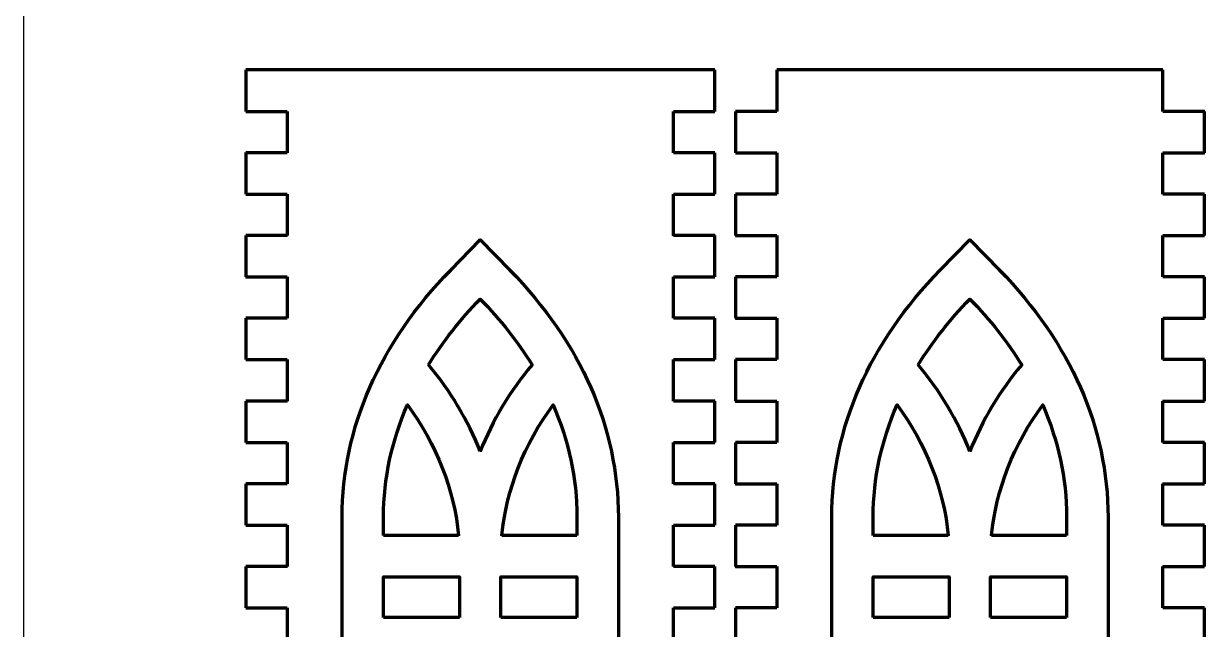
# Model space of a CAD drawing. Header units: centimetres. Extents: x 1569 to 2514, y -799 to -397.
# Drawn here: x 1568.6 to 1648.5, y -759.6 to -718.6 of the extents above; entities that cross this region are included whole.
import ezdxf

# ---------------------------------------------------------------- set-up
doc = ezdxf.new("R2010")
doc.units = ezdxf.units.CM
doc.header["$MEASUREMENT"] = 0
doc.layers.add('layer 1', color=7, linetype='Continuous')

msp = doc.modelspace()

# ---------------------------------------------------------------- linework, layer by layer
msp.add_line((1568.574, -398.935), (1568.574, -798.935))
at = {"layer": 'layer 1', "lineweight": 80}
for points, knots in [([(1586.404, -721.764), (1586.404, -721.764), (1586.404, -721.764), (1583.604, -721.764), (1583.604, -721.764)], [0.04587156, 0.04587156, 0.04587156, 0.04587156, 0.04587157, 0.055045872, 0.055045872, 0.055045872, 0.055045872]), ([(1583.604, -721.764), (1583.604, -721.764), (1583.604, -721.764), (1583.604, -724.564), (1583.604, -724.564)], [0.055045872, 0.055045872, 0.055045872, 0.055045872, 0.055045882, 0.064220183, 0.064220183, 0.064220183, 0.064220183]), ([(1612.536, -721.764), (1612.536, -721.764), (1612.536, -721.764), (1586.404, -721.764), (1586.404, -721.764)], [0.027522936, 0.027522936, 0.027522936, 0.027522936, 0.027522946, 0.036697248, 0.036697248, 0.036697248, 0.036697248]), ([(1586.404, -721.764), (1586.404, -721.764), (1586.404, -721.764), (1586.404, -721.764), (1586.404, -721.764)], [0.036697248, 0.036697248, 0.036697248, 0.036697248, 0.036697258, 0.04587156, 0.04587156, 0.04587156, 0.04587156]), ([(1615.336, -721.764), (1615.336, -721.764), (1615.336, -721.764), (1612.536, -721.764), (1612.536, -721.764)], [0.009174312, 0.009174312, 0.009174312, 0.009174312, 0.009174322, 0.018348624, 0.018348624, 0.018348624, 0.018348624]), ([(1645.668, -721.764), (1645.668, -721.764), (1645.668, -721.764), (1619.537, -721.764), (1619.537, -721.764)], [0.027777778, 0.027777778, 0.027777778, 0.027777778, 0.027777788, 0.037037037, 0.037037037, 0.037037037, 0.037037037]), ([(1619.537, -721.764), (1619.537, -721.764), (1619.537, -721.764), (1619.537, -724.564), (1619.537, -724.564)], [0.037037037, 0.037037037, 0.037037037, 0.037037037, 0.037037047, 0.046296296, 0.046296296, 0.046296296, 0.046296296]), ([(1645.668, -724.564), (1645.668, -724.564), (1645.668, -724.564), (1645.668, -721.764), (1645.668, -721.764)], [0.018518519, 0.018518519, 0.018518519, 0.018518519, 0.018518529, 0.027777778, 0.027777778, 0.027777778, 0.027777778]), ([(1583.604, -724.564), (1583.604, -724.564), (1583.604, -724.564), (1586.404, -724.564), (1586.404, -724.564)], [0.064220183, 0.064220183, 0.064220183, 0.064220183, 0.064220193, 0.073394495, 0.073394495, 0.073394495, 0.073394495]), ([(1586.404, -724.564), (1586.404, -724.564), (1586.404, -724.564), (1586.404, -727.364), (1586.404, -727.364)], [0.073394495, 0.073394495, 0.073394495, 0.073394495, 0.073394505, 0.082568807, 0.082568807, 0.082568807, 0.082568807]), ([(1612.536, -727.364), (1612.536, -727.364), (1612.536, -727.364), (1612.536, -724.564), (1612.536, -724.564)], [0.972477064, 0.972477064, 0.972477064, 0.972477064, 0.972477074, 0.981651376, 0.981651376, 0.981651376, 0.981651376]), ([(1612.536, -724.564), (1612.536, -724.564), (1612.536, -724.564), (1615.336, -724.564), (1615.336, -724.564)], [0.98165138, 0.98165138, 0.98165138, 0.98165138, 0.98165139, 1, 1, 1, 1]), ([(1619.537, -724.564), (1619.537, -724.564), (1619.537, -724.564), (1616.736, -724.564), (1616.736, -724.564)], [0.046296296, 0.046296296, 0.046296296, 0.046296296, 0.046296306, 0.055555556, 0.055555556, 0.055555556, 0.055555556]), ([(1616.736, -724.564), (1616.736, -724.564), (1616.736, -724.564), (1616.736, -727.364), (1616.736, -727.364)], [0.055555556, 0.055555556, 0.055555556, 0.055555556, 0.055555566, 0.064814815, 0.064814815, 0.064814815, 0.064814815]), ([(1648.469, -724.564), (1648.469, -724.564), (1648.469, -724.564), (1645.668, -724.564), (1645.668, -724.564)], [0.009259259, 0.009259259, 0.009259259, 0.009259259, 0.009259269, 0.018518519, 0.018518519, 0.018518519, 0.018518519]), ([(1586.404, -727.364), (1586.404, -727.364), (1586.404, -727.364), (1583.604, -727.364), (1583.604, -727.364)], [0.082568807, 0.082568807, 0.082568807, 0.082568807, 0.082568817, 0.091743119, 0.091743119, 0.091743119, 0.091743119]), ([(1583.604, -727.364), (1583.604, -727.364), (1583.604, -727.364), (1583.604, -730.164), (1583.604, -730.164)], [0.091743119, 0.091743119, 0.091743119, 0.091743119, 0.091743129, 0.100917431, 0.100917431, 0.100917431, 0.100917431]), ([(1615.336, -727.364), (1615.336, -727.364), (1615.336, -727.364), (1612.536, -727.364), (1612.536, -727.364)], [0.963302752, 0.963302752, 0.963302752, 0.963302752, 0.963302762, 0.972477064, 0.972477064, 0.972477064, 0.972477064]), ([(1615.336, -730.164), (1615.336, -730.164), (1615.336, -730.164), (1615.336, -727.364), (1615.336, -727.364)], [0.95412844, 0.95412844, 0.95412844, 0.95412844, 0.95412845, 0.963302752, 0.963302752, 0.963302752, 0.963302752]), ([(1616.736, -727.364), (1616.736, -727.364), (1616.736, -727.364), (1619.537, -727.364), (1619.537, -727.364)], [0.064814815, 0.064814815, 0.064814815, 0.064814815, 0.064814825, 0.074074074, 0.074074074, 0.074074074, 0.074074074]), ([(1619.537, -727.364), (1619.537, -727.364), (1619.537, -727.364), (1619.537, -730.164), (1619.537, -730.164)], [0.074074074, 0.074074074, 0.074074074, 0.074074074, 0.074074084, 0.083333333, 0.083333333, 0.083333333, 0.083333333]), ([(1645.668, -730.164), (1645.668, -730.164), (1645.668, -730.164), (1645.668, -727.364), (1645.668, -727.364)], [0.962962963, 0.962962963, 0.962962963, 0.962962963, 0.962962973, 0.972222222, 0.972222222, 0.972222222, 0.972222222]), ([(1645.668, -727.364), (1645.668, -727.364), (1645.668, -727.364), (1648.469, -727.364), (1648.469, -727.364)], [0.972222222, 0.972222222, 0.972222222, 0.972222222, 0.972222232, 0.981481481, 0.981481481, 0.981481481, 0.981481481]), ([(1648.469, -727.364), (1648.469, -727.364), (1648.469, -727.364), (1648.469, -727.364), (1648.469, -727.364)], [0.98148148, 0.98148148, 0.98148148, 0.98148148, 0.98148149, 1, 1, 1, 1]), ([(1583.604, -730.164), (1583.604, -730.164), (1583.604, -730.164), (1586.404, -730.164), (1586.404, -730.164)], [0.100917431, 0.100917431, 0.100917431, 0.100917431, 0.100917441, 0.110091743, 0.110091743, 0.110091743, 0.110091743]), ([(1586.404, -730.164), (1586.404, -730.164), (1586.404, -730.164), (1586.404, -732.964), (1586.404, -732.964)], [0.110091743, 0.110091743, 0.110091743, 0.110091743, 0.110091753, 0.119266055, 0.119266055, 0.119266055, 0.119266055]), ([(1612.536, -732.964), (1612.536, -732.964), (1612.536, -732.964), (1612.536, -730.164), (1612.536, -730.164)], [0.935779817, 0.935779817, 0.935779817, 0.935779817, 0.935779827, 0.944954128, 0.944954128, 0.944954128, 0.944954128]), ([(1612.536, -730.164), (1612.536, -730.164), (1612.536, -730.164), (1615.336, -730.164), (1615.336, -730.164)], [0.944954128, 0.944954128, 0.944954128, 0.944954128, 0.944954138, 0.95412844, 0.95412844, 0.95412844, 0.95412844]), ([(1619.537, -730.164), (1619.537, -730.164), (1619.537, -730.164), (1616.736, -730.164), (1616.736, -730.164)], [0.083333333, 0.083333333, 0.083333333, 0.083333333, 0.083333343, 0.092592593, 0.092592593, 0.092592593, 0.092592593]), ([(1616.736, -730.164), (1616.736, -730.164), (1616.736, -730.164), (1616.736, -732.964), (1616.736, -732.964)], [0.092592593, 0.092592593, 0.092592593, 0.092592593, 0.092592603, 0.101851852, 0.101851852, 0.101851852, 0.101851852]), ([(1648.469, -730.164), (1648.469, -730.164), (1648.469, -730.164), (1645.668, -730.164), (1645.668, -730.164)], [0.953703704, 0.953703704, 0.953703704, 0.953703704, 0.953703714, 0.962962963, 0.962962963, 0.962962963, 0.962962963]), ([(1648.469, -732.964), (1648.469, -732.964), (1648.469, -732.964), (1648.469, -730.164), (1648.469, -730.164)], [0.944444444, 0.944444444, 0.944444444, 0.944444444, 0.944444454, 0.953703704, 0.953703704, 0.953703704, 0.953703704]), ([(1586.404, -732.964), (1586.404, -732.964), (1586.404, -732.964), (1583.604, -732.964), (1583.604, -732.964)], [0.119266055, 0.119266055, 0.119266055, 0.119266055, 0.119266065, 0.128440367, 0.128440367, 0.128440367, 0.128440367]), ([(1583.604, -732.964), (1583.604, -732.964), (1583.604, -732.964), (1583.604, -735.764), (1583.604, -735.764)], [0.128440367, 0.128440367, 0.128440367, 0.128440367, 0.128440377, 0.137614679, 0.137614679, 0.137614679, 0.137614679]), ([(1615.336, -732.964), (1615.336, -732.964), (1615.336, -732.964), (1612.536, -732.964), (1612.536, -732.964)], [0.926605505, 0.926605505, 0.926605505, 0.926605505, 0.926605515, 0.935779817, 0.935779817, 0.935779817, 0.935779817]), ([(1615.336, -735.763), (1615.336, -735.763), (1615.336, -735.763), (1615.336, -732.964), (1615.336, -732.964)], [0.917431193, 0.917431193, 0.917431193, 0.917431193, 0.917431203, 0.926605505, 0.926605505, 0.926605505, 0.926605505]), ([(1616.736, -732.964), (1616.736, -732.964), (1616.736, -732.964), (1619.537, -732.964), (1619.537, -732.964)], [0.101851852, 0.101851852, 0.101851852, 0.101851852, 0.101851862, 0.111111111, 0.111111111, 0.111111111, 0.111111111]), ([(1619.537, -732.964), (1619.537, -732.964), (1619.537, -732.964), (1619.537, -735.764), (1619.537, -735.764)], [0.111111111, 0.111111111, 0.111111111, 0.111111111, 0.111111121, 0.12037037, 0.12037037, 0.12037037, 0.12037037]), ([(1645.668, -735.764), (1645.668, -735.764), (1645.668, -735.764), (1645.668, -732.964), (1645.668, -732.964)], [0.925925926, 0.925925926, 0.925925926, 0.925925926, 0.925925936, 0.935185185, 0.935185185, 0.935185185, 0.935185185]), ([(1645.668, -732.964), (1645.668, -732.964), (1645.668, -732.964), (1648.469, -732.964), (1648.469, -732.964)], [0.935185185, 0.935185185, 0.935185185, 0.935185185, 0.935185195, 0.944444444, 0.944444444, 0.944444444, 0.944444444]), ([(1583.604, -735.764), (1583.604, -735.764), (1583.604, -735.764), (1586.404, -735.763), (1586.404, -735.763)], [0.137614679, 0.137614679, 0.137614679, 0.137614679, 0.137614689, 0.146788991, 0.146788991, 0.146788991, 0.146788991]), ([(1586.404, -735.763), (1586.404, -735.763), (1586.404, -735.763), (1586.404, -738.563), (1586.404, -738.563)], [0.146788991, 0.146788991, 0.146788991, 0.146788991, 0.146789001, 0.155963303, 0.155963303, 0.155963303, 0.155963303]), ([(1612.536, -738.563), (1612.536, -738.563), (1612.536, -738.563), (1612.536, -735.763), (1612.536, -735.763)], [0.899082569, 0.899082569, 0.899082569, 0.899082569, 0.899082579, 0.908256881, 0.908256881, 0.908256881, 0.908256881]), ([(1612.536, -735.763), (1612.536, -735.763), (1612.536, -735.763), (1615.336, -735.763), (1615.336, -735.763)], [0.908256881, 0.908256881, 0.908256881, 0.908256881, 0.908256891, 0.917431193, 0.917431193, 0.917431193, 0.917431193]), ([(1619.537, -735.764), (1619.537, -735.764), (1619.537, -735.764), (1616.736, -735.764), (1616.736, -735.764)], [0.12037037, 0.12037037, 0.12037037, 0.12037037, 0.12037038, 0.12962963, 0.12962963, 0.12962963, 0.12962963]), ([(1616.736, -735.764), (1616.736, -735.764), (1616.736, -735.764), (1616.736, -738.564), (1616.736, -738.564)], [0.12962963, 0.12962963, 0.12962963, 0.12962963, 0.12962964, 0.138888889, 0.138888889, 0.138888889, 0.138888889]), ([(1648.469, -735.764), (1648.469, -735.764), (1648.469, -735.764), (1645.668, -735.764), (1645.668, -735.764)], [0.916666667, 0.916666667, 0.916666667, 0.916666667, 0.916666677, 0.925925926, 0.925925926, 0.925925926, 0.925925926]), ([(1648.469, -738.563), (1648.469, -738.563), (1648.469, -738.563), (1648.469, -735.764), (1648.469, -735.764)], [0.907407407, 0.907407407, 0.907407407, 0.907407407, 0.907407417, 0.916666667, 0.916666667, 0.916666667, 0.916666667]), ([(1599.471, -737.267), (1599.471, -737.267), (1600.837, -738.662), (1602.01, -740.153), (1602.976, -741.719)], [0.2, 0.2, 0.2, 0.2, 0.2, 0.4, 0.4, 0.4, 0.4]), ([(1632.603, -737.267), (1632.603, -737.267), (1633.969, -738.662), (1635.142, -740.153), (1636.108, -741.719)], [0.2, 0.2, 0.2, 0.2, 0.2, 0.4, 0.4, 0.4, 0.4]), ([(1586.404, -738.563), (1586.404, -738.563), (1586.404, -738.563), (1583.604, -738.563), (1583.604, -738.563)], [0.155963303, 0.155963303, 0.155963303, 0.155963303, 0.155963313, 0.165137615, 0.165137615, 0.165137615, 0.165137615]), ([(1583.604, -738.563), (1583.604, -738.563), (1583.604, -738.563), (1583.604, -741.364), (1583.604, -741.364)], [0.165137615, 0.165137615, 0.165137615, 0.165137615, 0.165137625, 0.174311927, 0.174311927, 0.174311927, 0.174311927]), ([(1615.336, -738.563), (1615.336, -738.563), (1615.336, -738.563), (1612.536, -738.563), (1612.536, -738.563)], [0.889908257, 0.889908257, 0.889908257, 0.889908257, 0.889908267, 0.899082569, 0.899082569, 0.899082569, 0.899082569]), ([(1615.336, -741.364), (1615.336, -741.364), (1615.336, -741.364), (1615.336, -738.563), (1615.336, -738.563)], [0.880733945, 0.880733945, 0.880733945, 0.880733945, 0.880733955, 0.889908257, 0.889908257, 0.889908257, 0.889908257]), ([(1616.736, -738.564), (1616.736, -738.564), (1616.736, -738.564), (1619.537, -738.563), (1619.537, -738.563)], [0.138888889, 0.138888889, 0.138888889, 0.138888889, 0.138888899, 0.148148148, 0.148148148, 0.148148148, 0.148148148]), ([(1619.537, -738.563), (1619.537, -738.563), (1619.537, -738.563), (1619.537, -741.363), (1619.537, -741.363)], [0.148148148, 0.148148148, 0.148148148, 0.148148148, 0.148148158, 0.157407407, 0.157407407, 0.157407407, 0.157407407]), ([(1645.668, -738.564), (1645.668, -738.564), (1645.668, -738.564), (1648.469, -738.563), (1648.469, -738.563)], [0.898148148, 0.898148148, 0.898148148, 0.898148148, 0.898148158, 0.907407407, 0.907407407, 0.907407407, 0.907407407]), ([(1645.668, -741.363), (1645.668, -741.363), (1645.668, -741.363), (1645.668, -738.564), (1645.668, -738.564)], [0.888888889, 0.888888889, 0.888888889, 0.888888889, 0.888888899, 0.898148148, 0.898148148, 0.898148148, 0.898148148]), ([(1583.604, -741.364), (1583.604, -741.364), (1583.604, -741.364), (1586.404, -741.364), (1586.404, -741.364)], [0.174311927, 0.174311927, 0.174311927, 0.174311927, 0.174311937, 0.183486239, 0.183486239, 0.183486239, 0.183486239]), ([(1586.404, -741.364), (1586.404, -741.364), (1586.404, -741.364), (1586.404, -744.164), (1586.404, -744.164)], [0.183486239, 0.183486239, 0.183486239, 0.183486239, 0.183486249, 0.19266055, 0.19266055, 0.19266055, 0.19266055]), ([(1612.536, -744.164), (1612.536, -744.164), (1612.536, -744.164), (1612.536, -741.364), (1612.536, -741.364)], [0.862385321, 0.862385321, 0.862385321, 0.862385321, 0.862385331, 0.871559633, 0.871559633, 0.871559633, 0.871559633]), ([(1612.536, -741.364), (1612.536, -741.364), (1612.536, -741.364), (1615.336, -741.364), (1615.336, -741.364)], [0.871559633, 0.871559633, 0.871559633, 0.871559633, 0.871559643, 0.880733945, 0.880733945, 0.880733945, 0.880733945]), ([(1619.537, -741.363), (1619.537, -741.363), (1619.537, -741.363), (1616.736, -741.363), (1616.736, -741.363)], [0.157407407, 0.157407407, 0.157407407, 0.157407407, 0.157407417, 0.166666667, 0.166666667, 0.166666667, 0.166666667]), ([(1616.736, -741.363), (1616.736, -741.363), (1616.736, -741.363), (1616.736, -744.163), (1616.736, -744.163)], [0.166666667, 0.166666667, 0.166666667, 0.166666667, 0.166666677, 0.175925926, 0.175925926, 0.175925926, 0.175925926]), ([(1648.469, -741.363), (1648.469, -741.363), (1648.469, -741.363), (1645.668, -741.363), (1645.668, -741.363)], [0.87962963, 0.87962963, 0.87962963, 0.87962963, 0.87962964, 0.888888889, 0.888888889, 0.888888889, 0.888888889]), ([(1648.469, -744.163), (1648.469, -744.163), (1648.469, -744.163), (1648.469, -741.363), (1648.469, -741.363)], [0.87037037, 0.87037037, 0.87037037, 0.87037037, 0.87037038, 0.87962963, 0.87962963, 0.87962963, 0.87962963]), ([(1599.471, -747.574), (1599.471, -747.574), (1598.639, -745.476), (1597.455, -743.483), (1595.965, -741.719)], [0.6, 0.6, 0.6, 0.6, 0.6, 1, 1, 1, 1]), ([(1602.976, -741.719), (1602.976, -741.719), (1601.487, -743.483), (1600.303, -745.476), (1599.471, -747.574)], [0.4, 0.4, 0.4, 0.4, 0.4, 0.6, 0.6, 0.6, 0.6]), ([(1632.603, -747.574), (1632.603, -747.574), (1631.77, -745.476), (1630.586, -743.483), (1629.098, -741.719)], [0.6, 0.6, 0.6, 0.6, 0.6, 1, 1, 1, 1]), ([(1636.108, -741.719), (1636.108, -741.719), (1634.619, -743.483), (1633.434, -745.476), (1632.603, -747.574)], [0.4, 0.4, 0.4, 0.4, 0.4, 0.6, 0.6, 0.6, 0.6]), ([(1586.404, -744.164), (1586.404, -744.164), (1586.404, -744.164), (1583.604, -744.164), (1583.604, -744.164)], [0.19266055, 0.19266055, 0.19266055, 0.19266055, 0.19266056, 0.201834862, 0.201834862, 0.201834862, 0.201834862]), ([(1583.604, -744.164), (1583.604, -744.164), (1583.604, -744.164), (1583.604, -746.963), (1583.604, -746.963)], [0.201834862, 0.201834862, 0.201834862, 0.201834862, 0.201834872, 0.211009174, 0.211009174, 0.211009174, 0.211009174]), ([(1594.544, -744.429), (1594.544, -744.429), (1596.5, -747.068), (1597.718, -750.174), (1598.004, -753.262)], [0.1666667, 0.1666667, 0.1666667, 0.1666667, 0.1666667, 0.3333333, 0.3333333, 0.3333333, 0.3333333]), ([(1600.938, -753.263), (1600.938, -753.263), (1601.225, -750.174), (1602.441, -747.068), (1604.398, -744.43)], [0.2, 0.2, 0.2, 0.2, 0.2, 0.4, 0.4, 0.4, 0.4]), ([(1604.398, -744.43), (1604.398, -744.43), (1605.447, -746.836), (1606.015, -749.382), (1606.015, -752.022)], [0.4, 0.4, 0.4, 0.4, 0.4, 0.6, 0.6, 0.6, 0.6]), ([(1615.336, -744.164), (1615.336, -744.164), (1615.336, -744.164), (1612.536, -744.164), (1612.536, -744.164)], [0.853211009, 0.853211009, 0.853211009, 0.853211009, 0.853211019, 0.862385321, 0.862385321, 0.862385321, 0.862385321]), ([(1615.336, -746.964), (1615.336, -746.964), (1615.336, -746.964), (1615.336, -744.164), (1615.336, -744.164)], [0.844036697, 0.844036697, 0.844036697, 0.844036697, 0.844036707, 0.853211009, 0.853211009, 0.853211009, 0.853211009]), ([(1616.736, -744.163), (1616.736, -744.163), (1616.736, -744.163), (1619.537, -744.163), (1619.537, -744.163)], [0.175925926, 0.175925926, 0.175925926, 0.175925926, 0.175925936, 0.185185185, 0.185185185, 0.185185185, 0.185185185]), ([(1619.537, -744.163), (1619.537, -744.163), (1619.537, -744.163), (1619.537, -746.963), (1619.537, -746.963)], [0.185185185, 0.185185185, 0.185185185, 0.185185185, 0.185185195, 0.194444444, 0.194444444, 0.194444444, 0.194444444]), ([(1627.676, -744.429), (1627.676, -744.429), (1629.632, -747.068), (1630.85, -750.174), (1631.136, -753.262)], [0.1666667, 0.1666667, 0.1666667, 0.1666667, 0.1666667, 0.3333333, 0.3333333, 0.3333333, 0.3333333]), ([(1634.07, -753.263), (1634.07, -753.263), (1634.356, -750.174), (1635.574, -747.068), (1637.529, -744.43)], [0.2, 0.2, 0.2, 0.2, 0.2, 0.4, 0.4, 0.4, 0.4]), ([(1637.529, -744.43), (1637.529, -744.43), (1638.578, -746.836), (1639.146, -749.382), (1639.146, -752.022)], [0.4, 0.4, 0.4, 0.4, 0.4, 0.6, 0.6, 0.6, 0.6]), ([(1645.668, -746.963), (1645.668, -746.963), (1645.668, -746.963), (1645.668, -744.163), (1645.668, -744.163)], [0.851851852, 0.851851852, 0.851851852, 0.851851852, 0.851851862, 0.861111111, 0.861111111, 0.861111111, 0.861111111]), ([(1645.668, -744.163), (1645.668, -744.163), (1645.668, -744.163), (1648.469, -744.163), (1648.469, -744.163)], [0.861111111, 0.861111111, 0.861111111, 0.861111111, 0.861111121, 0.87037037, 0.87037037, 0.87037037, 0.87037037]), ([(1583.604, -746.963), (1583.604, -746.963), (1583.604, -746.963), (1586.404, -746.964), (1586.404, -746.964)], [0.211009174, 0.211009174, 0.211009174, 0.211009174, 0.211009184, 0.220183486, 0.220183486, 0.220183486, 0.220183486]), ([(1586.404, -746.964), (1586.404, -746.964), (1586.404, -746.964), (1586.404, -749.763), (1586.404, -749.763)], [0.220183486, 0.220183486, 0.220183486, 0.220183486, 0.220183496, 0.229357798, 0.229357798, 0.229357798, 0.229357798]), ([(1612.536, -749.763), (1612.536, -749.763), (1612.536, -749.763), (1612.536, -746.964), (1612.536, -746.964)], [0.825688073, 0.825688073, 0.825688073, 0.825688073, 0.825688083, 0.834862385, 0.834862385, 0.834862385, 0.834862385]), ([(1612.536, -746.964), (1612.536, -746.964), (1612.536, -746.964), (1615.336, -746.964), (1615.336, -746.964)], [0.834862385, 0.834862385, 0.834862385, 0.834862385, 0.834862395, 0.844036697, 0.844036697, 0.844036697, 0.844036697]), ([(1619.537, -746.963), (1619.537, -746.963), (1619.537, -746.963), (1616.736, -746.963), (1616.736, -746.963)], [0.194444444, 0.194444444, 0.194444444, 0.194444444, 0.194444454, 0.203703704, 0.203703704, 0.203703704, 0.203703704]), ([(1616.736, -746.963), (1616.736, -746.963), (1616.736, -746.963), (1616.736, -749.763), (1616.736, -749.763)], [0.203703704, 0.203703704, 0.203703704, 0.203703704, 0.203703714, 0.212962963, 0.212962963, 0.212962963, 0.212962963]), ([(1648.469, -746.963), (1648.469, -746.963), (1648.469, -746.963), (1645.668, -746.963), (1645.668, -746.963)], [0.842592593, 0.842592593, 0.842592593, 0.842592593, 0.842592603, 0.851851852, 0.851851852, 0.851851852, 0.851851852]), ([(1648.469, -749.763), (1648.469, -749.763), (1648.469, -749.763), (1648.469, -746.963), (1648.469, -746.963)], [0.833333333, 0.833333333, 0.833333333, 0.833333333, 0.833333343, 0.842592593, 0.842592593, 0.842592593, 0.842592593]), ([(1586.404, -749.763), (1586.404, -749.763), (1586.404, -749.763), (1583.604, -749.763), (1583.604, -749.763)], [0.229357798, 0.229357798, 0.229357798, 0.229357798, 0.229357808, 0.23853211, 0.23853211, 0.23853211, 0.23853211]), ([(1583.604, -749.763), (1583.604, -749.763), (1583.604, -749.763), (1583.604, -752.563), (1583.604, -752.563)], [0.23853211, 0.23853211, 0.23853211, 0.23853211, 0.23853212, 0.247706422, 0.247706422, 0.247706422, 0.247706422]), ([(1615.336, -749.763), (1615.336, -749.763), (1615.336, -749.763), (1612.536, -749.763), (1612.536, -749.763)], [0.816513761, 0.816513761, 0.816513761, 0.816513761, 0.816513771, 0.825688073, 0.825688073, 0.825688073, 0.825688073]), ([(1615.336, -752.563), (1615.336, -752.563), (1615.336, -752.563), (1615.336, -749.763), (1615.336, -749.763)], [0.80733945, 0.80733945, 0.80733945, 0.80733945, 0.80733946, 0.816513761, 0.816513761, 0.816513761, 0.816513761]), ([(1616.736, -749.763), (1616.736, -749.763), (1616.736, -749.763), (1619.537, -749.763), (1619.537, -749.763)], [0.212962963, 0.212962963, 0.212962963, 0.212962963, 0.212962973, 0.222222222, 0.222222222, 0.222222222, 0.222222222]), ([(1619.537, -749.763), (1619.537, -749.763), (1619.537, -749.763), (1619.537, -752.563), (1619.537, -752.563)], [0.222222222, 0.222222222, 0.222222222, 0.222222222, 0.222222232, 0.231481481, 0.231481481, 0.231481481, 0.231481481]), ([(1645.668, -752.563), (1645.668, -752.563), (1645.668, -752.563), (1645.668, -749.763), (1645.668, -749.763)], [0.814814815, 0.814814815, 0.814814815, 0.814814815, 0.814814825, 0.824074074, 0.824074074, 0.824074074, 0.824074074]), ([(1645.668, -749.763), (1645.668, -749.763), (1645.668, -749.763), (1648.469, -749.763), (1648.469, -749.763)], [0.824074074, 0.824074074, 0.824074074, 0.824074074, 0.824074084, 0.833333333, 0.833333333, 0.833333333, 0.833333333]), ([(1583.604, -752.563), (1583.604, -752.563), (1583.604, -752.563), (1586.404, -752.563), (1586.404, -752.563)], [0.247706422, 0.247706422, 0.247706422, 0.247706422, 0.247706432, 0.256880734, 0.256880734, 0.256880734, 0.256880734]), ([(1586.404, -752.563), (1586.404, -752.563), (1586.404, -752.563), (1586.404, -755.364), (1586.404, -755.364)], [0.256880734, 0.256880734, 0.256880734, 0.256880734, 0.256880744, 0.266055046, 0.266055046, 0.266055046, 0.266055046]), ([(1592.927, -753.263), (1592.927, -753.263), (1592.927, -753.263), (1592.927, -752.022), (1592.927, -752.022)], [0.6666667, 0.6666667, 0.6666667, 0.6666667, 0.6666667, 1, 1, 1, 1]), ([(1606.015, -752.022), (1606.015, -752.022), (1606.015, -752.022), (1606.015, -753.263), (1606.015, -753.263)], [0.6, 0.6, 0.6, 0.6, 0.6, 1, 1, 1, 1]), ([(1612.536, -755.364), (1612.536, -755.364), (1612.536, -755.364), (1612.536, -752.563), (1612.536, -752.563)], [0.788990826, 0.788990826, 0.788990826, 0.788990826, 0.788990836, 0.798165138, 0.798165138, 0.798165138, 0.798165138]), ([(1612.536, -752.563), (1612.536, -752.563), (1612.536, -752.563), (1615.336, -752.563), (1615.336, -752.563)], [0.798165138, 0.798165138, 0.798165138, 0.798165138, 0.798165148, 0.80733945, 0.80733945, 0.80733945, 0.80733945]), ([(1619.537, -752.563), (1619.537, -752.563), (1619.537, -752.563), (1616.736, -752.563), (1616.736, -752.563)], [0.231481481, 0.231481481, 0.231481481, 0.231481481, 0.231481491, 0.240740741, 0.240740741, 0.240740741, 0.240740741]), ([(1616.736, -752.563), (1616.736, -752.563), (1616.736, -752.563), (1616.736, -755.363), (1616.736, -755.363)], [0.240740741, 0.240740741, 0.240740741, 0.240740741, 0.240740751, 0.25, 0.25, 0.25, 0.25]), ([(1626.059, -753.263), (1626.059, -753.263), (1626.059, -753.263), (1626.059, -752.022), (1626.059, -752.022)], [0.6666667, 0.6666667, 0.6666667, 0.6666667, 0.6666667, 1, 1, 1, 1]), ([(1639.146, -752.022), (1639.146, -752.022), (1639.146, -752.022), (1639.146, -753.263), (1639.146, -753.263)], [0.6, 0.6, 0.6, 0.6, 0.6, 1, 1, 1, 1]), ([(1648.469, -752.563), (1648.469, -752.563), (1648.469, -752.563), (1645.668, -752.563), (1645.668, -752.563)], [0.805555556, 0.805555556, 0.805555556, 0.805555556, 0.805555566, 0.814814815, 0.814814815, 0.814814815, 0.814814815]), ([(1648.469, -755.363), (1648.469, -755.363), (1648.469, -755.363), (1648.469, -752.563), (1648.469, -752.563)], [0.796296296, 0.796296296, 0.796296296, 0.796296296, 0.796296306, 0.805555556, 0.805555556, 0.805555556, 0.805555556]), ([(1598.004, -753.263), (1598.004, -753.263), (1598.004, -753.263), (1592.927, -753.263), (1592.927, -753.263)], [0.5, 0.5, 0.5, 0.5, 0.5, 0.6666667, 0.6666667, 0.6666667, 0.6666667]), ([(1598.004, -753.262), (1598.004, -753.262), (1598.004, -753.262), (1598.004, -753.263), (1598.004, -753.263)], [0.3333333, 0.3333333, 0.3333333, 0.3333333, 0.3333333, 0.5, 0.5, 0.5, 0.5]), ([(1631.136, -753.263), (1631.136, -753.263), (1631.136, -753.263), (1626.059, -753.263), (1626.059, -753.263)], [0.5, 0.5, 0.5, 0.5, 0.5, 0.6666667, 0.6666667, 0.6666667, 0.6666667]), ([(1631.136, -753.262), (1631.136, -753.262), (1631.136, -753.262), (1631.136, -753.263), (1631.136, -753.263)], [0.3333333, 0.3333333, 0.3333333, 0.3333333, 0.3333333, 0.5, 0.5, 0.5, 0.5]), ([(1586.404, -755.364), (1586.404, -755.364), (1586.404, -755.364), (1583.604, -755.364), (1583.604, -755.364)], [0.266055046, 0.266055046, 0.266055046, 0.266055046, 0.266055056, 0.275229358, 0.275229358, 0.275229358, 0.275229358]), ([(1583.604, -755.364), (1583.604, -755.364), (1583.604, -755.364), (1583.604, -758.164), (1583.604, -758.164)], [0.275229358, 0.275229358, 0.275229358, 0.275229358, 0.275229368, 0.28440367, 0.28440367, 0.28440367, 0.28440367]), ([(1615.336, -755.364), (1615.336, -755.364), (1615.336, -755.364), (1612.536, -755.364), (1612.536, -755.364)], [0.779816514, 0.779816514, 0.779816514, 0.779816514, 0.779816524, 0.788990826, 0.788990826, 0.788990826, 0.788990826]), ([(1615.336, -758.164), (1615.336, -758.164), (1615.336, -758.164), (1615.336, -755.364), (1615.336, -755.364)], [0.770642202, 0.770642202, 0.770642202, 0.770642202, 0.770642212, 0.779816514, 0.779816514, 0.779816514, 0.779816514]), ([(1616.736, -755.363), (1616.736, -755.363), (1616.736, -755.363), (1619.537, -755.363), (1619.537, -755.363)], [0.25, 0.25, 0.25, 0.25, 0.25000001, 0.259259259, 0.259259259, 0.259259259, 0.259259259]), ([(1619.537, -755.363), (1619.537, -755.363), (1619.537, -755.363), (1619.537, -758.163), (1619.537, -758.163)], [0.259259259, 0.259259259, 0.259259259, 0.259259259, 0.259259269, 0.268518519, 0.268518519, 0.268518519, 0.268518519]), ([(1645.668, -758.163), (1645.668, -758.163), (1645.668, -758.163), (1645.668, -755.363), (1645.668, -755.363)], [0.777777778, 0.777777778, 0.777777778, 0.777777778, 0.777777788, 0.787037037, 0.787037037, 0.787037037, 0.787037037]), ([(1645.668, -755.363), (1645.668, -755.363), (1645.668, -755.363), (1648.469, -755.363), (1648.469, -755.363)], [0.787037037, 0.787037037, 0.787037037, 0.787037037, 0.787037047, 0.796296296, 0.796296296, 0.796296296, 0.796296296]), ([(1592.927, -758.811), (1592.927, -758.811), (1592.927, -758.811), (1592.927, -756.063), (1592.927, -756.063)], [0.2, 0.2, 0.2, 0.2, 0.2, 0.4, 0.4, 0.4, 0.4]), ([(1592.927, -756.063), (1592.927, -756.063), (1592.927, -756.063), (1598.071, -756.063), (1598.071, -756.063)], [0.4, 0.4, 0.4, 0.4, 0.4, 0.6, 0.6, 0.6, 0.6]), ([(1598.071, -756.063), (1598.071, -756.063), (1598.071, -756.063), (1598.071, -758.811), (1598.071, -758.811)], [0.6, 0.6, 0.6, 0.6, 0.6, 1, 1, 1, 1]), ([(1600.871, -758.811), (1600.871, -758.811), (1600.871, -758.811), (1600.871, -756.063), (1600.871, -756.063)], [0.2, 0.2, 0.2, 0.2, 0.2, 0.4, 0.4, 0.4, 0.4]), ([(1600.871, -756.063), (1600.871, -756.063), (1600.871, -756.063), (1606.014, -756.063), (1606.014, -756.063)], [0.4, 0.4, 0.4, 0.4, 0.4, 0.6, 0.6, 0.6, 0.6]), ([(1606.014, -756.063), (1606.014, -756.063), (1606.014, -756.063), (1606.014, -758.811), (1606.014, -758.811)], [0.6, 0.6, 0.6, 0.6, 0.6, 1, 1, 1, 1]), ([(1626.059, -758.811), (1626.059, -758.811), (1626.059, -758.811), (1626.059, -756.063), (1626.059, -756.063)], [0.2, 0.2, 0.2, 0.2, 0.2, 0.4, 0.4, 0.4, 0.4]), ([(1626.059, -756.063), (1626.059, -756.063), (1626.059, -756.063), (1631.202, -756.063), (1631.202, -756.063)], [0.4, 0.4, 0.4, 0.4, 0.4, 0.6, 0.6, 0.6, 0.6]), ([(1631.202, -756.063), (1631.202, -756.063), (1631.202, -756.063), (1631.202, -758.811), (1631.202, -758.811)], [0.6, 0.6, 0.6, 0.6, 0.6, 1, 1, 1, 1]), ([(1634.003, -758.811), (1634.003, -758.811), (1634.003, -758.811), (1634.003, -756.063), (1634.003, -756.063)], [0.2, 0.2, 0.2, 0.2, 0.2, 0.4, 0.4, 0.4, 0.4]), ([(1634.003, -756.063), (1634.003, -756.063), (1634.003, -756.063), (1639.146, -756.063), (1639.146, -756.063)], [0.4, 0.4, 0.4, 0.4, 0.4, 0.6, 0.6, 0.6, 0.6]), ([(1639.146, -756.063), (1639.146, -756.063), (1639.146, -756.063), (1639.146, -758.811), (1639.146, -758.811)], [0.6, 0.6, 0.6, 0.6, 0.6, 1, 1, 1, 1]), ([(1583.604, -758.164), (1583.604, -758.164), (1583.604, -758.164), (1586.404, -758.164), (1586.404, -758.164)], [0.28440367, 0.28440367, 0.28440367, 0.28440367, 0.28440368, 0.293577982, 0.293577982, 0.293577982, 0.293577982]), ([(1586.404, -758.164), (1586.404, -758.164), (1586.404, -758.164), (1586.404, -760.964), (1586.404, -760.964)], [0.293577982, 0.293577982, 0.293577982, 0.293577982, 0.293577992, 0.302752294, 0.302752294, 0.302752294, 0.302752294]), ([(1612.536, -760.964), (1612.536, -760.964), (1612.536, -760.964), (1612.536, -758.164), (1612.536, -758.164)], [0.752293578, 0.752293578, 0.752293578, 0.752293578, 0.752293588, 0.76146789, 0.76146789, 0.76146789, 0.76146789]), ([(1612.536, -758.164), (1612.536, -758.164), (1612.536, -758.164), (1615.336, -758.164), (1615.336, -758.164)], [0.76146789, 0.76146789, 0.76146789, 0.76146789, 0.7614679, 0.770642202, 0.770642202, 0.770642202, 0.770642202]), ([(1619.537, -758.163), (1619.537, -758.163), (1619.537, -758.163), (1616.736, -758.163), (1616.736, -758.163)], [0.268518519, 0.268518519, 0.268518519, 0.268518519, 0.268518529, 0.277777778, 0.277777778, 0.277777778, 0.277777778]), ([(1616.736, -758.163), (1616.736, -758.163), (1616.736, -758.163), (1616.736, -760.963), (1616.736, -760.963)], [0.277777778, 0.277777778, 0.277777778, 0.277777778, 0.277777788, 0.287037037, 0.287037037, 0.287037037, 0.287037037]), ([(1648.469, -758.163), (1648.469, -758.163), (1648.469, -758.163), (1645.668, -758.163), (1645.668, -758.163)], [0.768518519, 0.768518519, 0.768518519, 0.768518519, 0.768518529, 0.777777778, 0.777777778, 0.777777778, 0.777777778]), ([(1648.469, -760.963), (1648.469, -760.963), (1648.469, -760.963), (1648.469, -758.163), (1648.469, -758.163)], [0.759259259, 0.759259259, 0.759259259, 0.759259259, 0.759259269, 0.768518519, 0.768518519, 0.768518519, 0.768518519])]:
    msp.add_open_spline(points, degree=3, knots=knots, dxfattribs=at)
for points in [[(1615.336, -724.564), (1615.336, -724.564), (1615.336, -721.764), (1615.336, -721.764)], [(1648.469, -727.364), (1648.469, -727.364), (1648.469, -724.564), (1648.469, -724.564)], [(1595.965, -741.719), (1596.931, -740.153), (1598.105, -738.663), (1599.471, -737.267)], [(1629.098, -741.719), (1630.063, -740.153), (1631.236, -738.663), (1632.603, -737.267)], [(1592.927, -752.022), (1592.927, -749.382), (1593.494, -746.836), (1594.544, -744.429)], [(1626.059, -752.022), (1626.059, -749.382), (1626.626, -746.836), (1627.676, -744.429)], [(1606.015, -753.263), (1606.015, -753.263), (1600.938, -753.263), (1600.938, -753.263)], [(1639.146, -753.263), (1639.146, -753.263), (1634.07, -753.263), (1634.07, -753.263)], [(1598.071, -758.811), (1598.071, -758.811), (1592.927, -758.811), (1592.927, -758.811)], [(1606.014, -758.811), (1606.014, -758.811), (1600.871, -758.811), (1600.871, -758.811)], [(1631.202, -758.811), (1631.202, -758.811), (1626.059, -758.811), (1626.059, -758.811)], [(1639.146, -758.811), (1639.146, -758.811), (1634.003, -758.811), (1634.003, -758.811)]]:
    msp.add_open_spline(points, degree=3, dxfattribs=at)
at = {"layer": 'layer 1', "color": 242, "lineweight": 80}
for points, knots in [([(1597.471, -735.308), (1597.471, -735.308), (1597.471, -735.308), (1599.472, -733.264), (1599.472, -733.264)], [0.2222222, 0.2222222, 0.2222222, 0.2222222, 0.2222222, 0.3333333, 0.3333333, 0.3333333, 0.3333333]), ([(1599.472, -733.264), (1599.472, -733.264), (1599.472, -733.264), (1601.472, -735.308), (1601.472, -735.308)], [0.3333333, 0.3333333, 0.3333333, 0.3333333, 0.3333333, 0.4444444, 0.4444444, 0.4444444, 0.4444444]), ([(1630.602, -735.308), (1630.602, -735.308), (1630.602, -735.308), (1632.603, -733.264), (1632.603, -733.264)], [0.2222222, 0.2222222, 0.2222222, 0.2222222, 0.2222222, 0.3333333, 0.3333333, 0.3333333, 0.3333333]), ([(1632.603, -733.264), (1632.603, -733.264), (1632.603, -733.264), (1634.604, -735.308), (1634.604, -735.308)], [0.3333333, 0.3333333, 0.3333333, 0.3333333, 0.3333333, 0.4444444, 0.4444444, 0.4444444, 0.4444444]), ([(1590.128, -752.021), (1590.128, -752.021), (1590.128, -745.995), (1592.667, -740.216), (1597.471, -735.308)], [0.1111111, 0.1111111, 0.1111111, 0.1111111, 0.1111111, 0.2222222, 0.2222222, 0.2222222, 0.2222222]), ([(1601.472, -735.308), (1601.472, -735.308), (1606.276, -740.215), (1608.815, -745.995), (1608.815, -752.021)], [0.4444444, 0.4444444, 0.4444444, 0.4444444, 0.4444445, 0.5555556, 0.5555556, 0.5555556, 0.5555556]), ([(1623.259, -752.021), (1623.259, -752.021), (1623.259, -745.995), (1625.799, -740.216), (1630.602, -735.308)], [0.1111111, 0.1111111, 0.1111111, 0.1111111, 0.1111111, 0.2222222, 0.2222222, 0.2222222, 0.2222222]), ([(1634.604, -735.308), (1634.604, -735.308), (1639.407, -740.215), (1641.947, -745.995), (1641.947, -752.021)], [0.4444444, 0.4444444, 0.4444444, 0.4444444, 0.4444445, 0.5555556, 0.5555556, 0.5555556, 0.5555556]), ([(1608.815, -752.021), (1608.815, -752.021), (1608.815, -752.021), (1608.815, -779.652), (1608.815, -779.652)], [0.5555556, 0.5555556, 0.5555556, 0.5555556, 0.5555556, 0.6666667, 0.6666667, 0.6666667, 0.6666667]), ([(1641.947, -752.021), (1641.947, -752.021), (1641.947, -752.021), (1641.947, -779.652), (1641.947, -779.652)], [0.5555556, 0.5555556, 0.5555556, 0.5555556, 0.5555556, 0.6666667, 0.6666667, 0.6666667, 0.6666667])]:
    msp.add_open_spline(points, degree=3, knots=knots, dxfattribs=at)
for points in [[(1590.128, -779.652), (1590.128, -779.652), (1590.128, -752.021), (1590.128, -752.021)], [(1623.259, -779.652), (1623.259, -779.652), (1623.259, -752.021), (1623.259, -752.021)]]:
    msp.add_open_spline(points, degree=3, dxfattribs=at)

doc.saveas('drawing.dxf')
